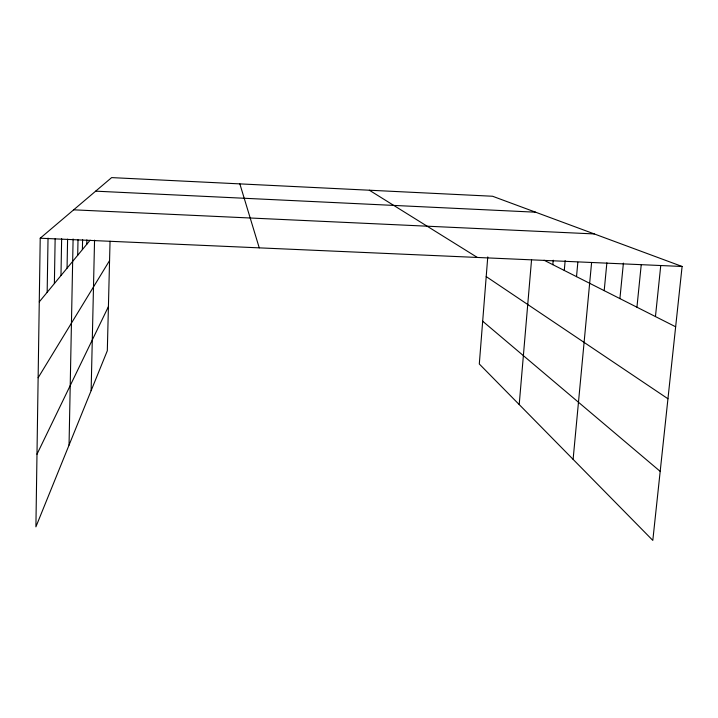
<?xml version="1.0" encoding="UTF-8"?>
<svg xmlns="http://www.w3.org/2000/svg" width="718" height="718" viewBox="0 0 718 718"><rect width="100%" height="100%" fill="white"/><g stroke="black" fill="none" stroke-linecap="round" stroke-linejoin="round"><path stroke-width="1.08" d="M487.764 256.918L479.301 363.99L652.806 540.394L682.1 266.468L492.557 196.247L111.631 177.606L40.217 238.214L35.9 526.841L107.314 350.743L110.042 241.23M47.164 292.298L48.034 238.116M54.38 283.556L55.142 238.789M60.976 275.55L61.64 238.717M67.052 268.182L67.6 239.148M69.045 445.106L73.101 238.968M77.697 255.285L78.011 239.803M82.39 249.595L82.597 239.543M86.761 244.299L86.86 239.875M91.132 390.646L94.552 240.162M519.204 404.557L531.562 259.647M552.824 264.673L553.219 260.203M564.276 270.462L565.165 260.58M576.518 276.654L577.846 262.241M573.108 459.358L591.605 262.456M604.197 290.646L606.872 262.815M619.912 298.598L623.404 263.111M636.938 307.214L641.192 265.113M655.453 316.575L660.757 265.481M36.986 454.225L108.418 306.622M38.135 377.758L109.567 260.571M39.266 301.874L90.172 240.162M40.217 238.214L682.1 266.468M73.676 209.827L594.28 233.933M95.665 191.159L535.61 212.196M544.056 260.23L675.647 326.789M369.339 190.216L477.353 257.457M486.212 276.592L667.955 398.768M482.684 321.224L660.192 471.376M239.848 183.88L259.243 247.854"/></g></svg>
